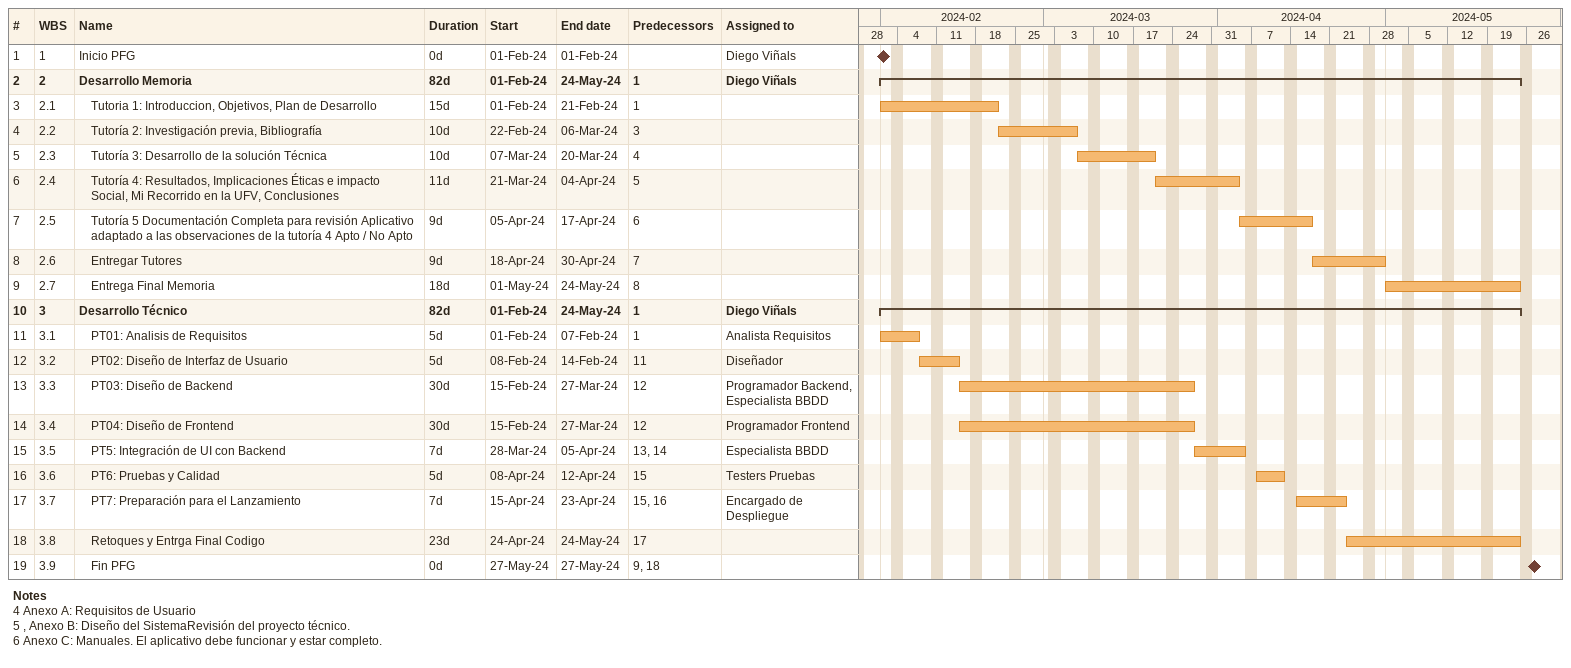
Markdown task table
| ID | WBS | Task | Duration | Start | Finish | Predecessors | Resources |
|---|---|---|---|---|---|---|---|
| 1 | 1 | Inicio PFG | 0d | 2024-02-01 | 2024-02-01 |  | Diego Viñals |
| 2 | 2 | **Desarrollo Memoria** | 82d | 2024-02-01 | 2024-05-24 | 1 | Diego Viñals |
| 3 | 2.1 | Tutoria 1: Introduccion, Objetivos, Plan de Desarrollo | 15d | 2024-02-01 | 2024-02-21 | 1 |  |
| 4 | 2.2 | Tutoría 2: Investigación previa, Bibliografía | 10d | 2024-02-22 | 2024-03-06 | 3 |  |
| 5 | 2.3 | Tutoría 3: Desarrollo de la solución Técnica | 10d | 2024-03-07 | 2024-03-20 | 4 |  |
| 6 | 2.4 | Tutoría 4: Resultados, Implicaciones Éticas e impacto Social, Mi Recorrido en la UFV, Conclusiones | 11d | 2024-03-21 | 2024-04-04 | 5 |  |
| 7 | 2.5 | Tutoría 5 Documentación Completa para revisión Aplicativo adaptado a las observaciones de la tutoría 4 Apto / No Apto | 9d | 2024-04-05 | 2024-04-17 | 6 |  |
| 8 | 2.6 | Entregar Tutores | 9d | 2024-04-18 | 2024-04-30 | 7 |  |
| 9 | 2.7 | Entrega Final Memoria | 18d | 2024-05-01 | 2024-05-24 | 8 |  |
| 10 | 3 | **Desarrollo Técnico** | 82d | 2024-02-01 | 2024-05-24 | 1 | Diego Viñals |
| 11 | 3.1 | PT01: Analisis de Requisitos | 5d | 2024-02-01 | 2024-02-07 | 1 | Analista Requisitos |
| 12 | 3.2 | PT02: Diseño de Interfaz de Usuario | 5d | 2024-02-08 | 2024-02-14 | 11 | Diseñador |
| 13 | 3.3 | PT03: Diseño de Backend | 30d | 2024-02-15 | 2024-03-27 | 12 | Programador Backend, Especialista BBDD |
| 14 | 3.4 | PT04: Diseño de Frontend | 30d | 2024-02-15 | 2024-03-27 | 12 | Programador Frontend |
| 15 | 3.5 | PT5: Integración de UI con Backend | 7d | 2024-03-28 | 2024-04-05 | 13, 14 | Especialista BBDD |
| 16 | 3.6 | PT6: Pruebas y Calidad | 5d | 2024-04-08 | 2024-04-12 | 15 | Testers Pruebas |
| 17 | 3.7 | PT7: Preparación para el Lanzamiento | 7d | 2024-04-15 | 2024-04-23 | 15, 16 | Encargado de Despliegue |
| 18 | 3.8 | Retoques y Entrga Final Codigo | 23d | 2024-04-24 | 2024-05-24 | 17 |  |
| 19 | 3.9 | Fin PFG | 0d | 2024-05-27 | 2024-05-27 | 9, 18 |  |

Notes
- 4: Anexo A: Requisitos de Usuario
- 5: , Anexo B: Diseño del SistemaRevisión del proyecto técnico.
- 6: Anexo C: Manuales. El aplicativo debe funcionar y estar completo.
